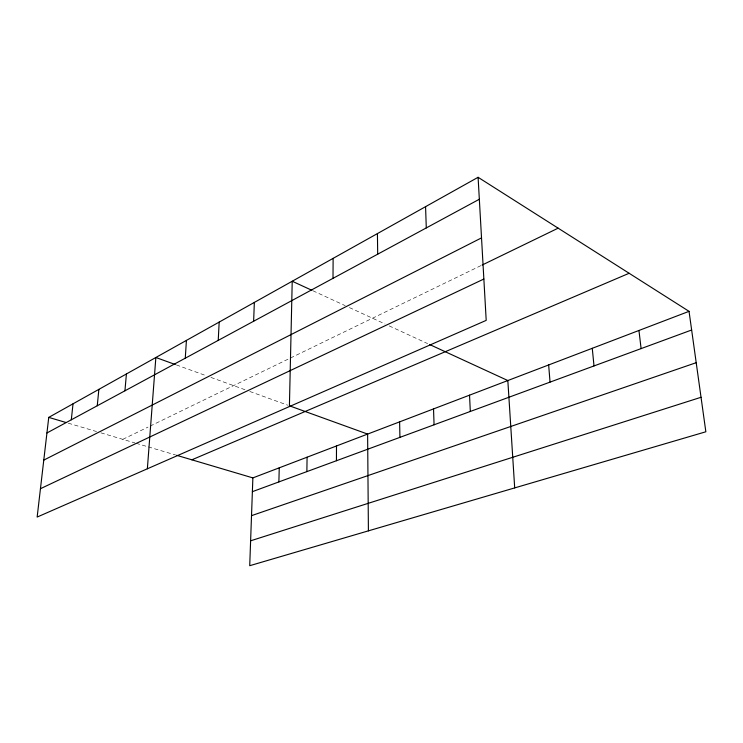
<?xml version="1.0" encoding="UTF-8"?>
<svg xmlns="http://www.w3.org/2000/svg" width="743" height="743" viewBox="0 0 743 743"><rect width="100%" height="100%" fill="white"/><g stroke="black" fill="none" stroke-linecap="round" stroke-linejoin="round"><path stroke-width="0.56" stroke-dasharray="3.71 2.79" d="M122.809 439.336L148.043 427.095M150.105 426.101L481.083 265.548M68.272 423.176L96.553 431.553M100.927 432.853L134.966 442.949M136.071 443.274L147.133 446.552M148.238 446.877L175.58 454.985M176.379 364.924L206.61 375.856M210.919 377.416L245.478 389.908M249.806 391.477L287.755 405.195M312.952 290.782L345.216 305.652M349.414 307.583L385.013 323.976M389.183 325.898L427.643 343.61"/><path stroke-width="1.11" d="M336.44 460.734L336.495 445.958M333.003 278.337L333.124 258.369M306.868 471.619L307.082 457.196M289.399 406.57L292.222 281.244L311.911 290.309M278.885 481.919L279.247 467.821M689.04 311.345L252.871 477.898L249.722 565.702L705.85 431.776L689.04 311.345L478.093 177.298L48.75 417.39L37.15 517.063L486.201 320.372L478.093 177.298M253.632 321.245L254.347 302.42M218.228 340.378L219.176 322.091M185.276 358.191L186.419 340.405M147.355 468.796L155.854 357.494L175.292 364.534M124.935 390.799L126.412 373.961M97.259 405.762L98.865 389.369M71.309 419.786L73.028 403.811M46.939 432.965L479.337 199.245M43.781 460.121L481.529 237.881M482.123 265.047L558.151 228.166M40.447 488.708L483.86 279.034M191.88 459.815L629.135 273.275M252.369 491.671L691.649 330.003M251.515 515.651L696.21 362.686M250.614 540.811L701.039 397.282M48.75 417.39L66.108 422.535M176.667 455.31L252.871 477.898M289.937 405.984L367.618 434.079L368.407 530.855M429.714 344.566L507.831 380.537L514.695 487.9M638.952 330.477L641.098 348.616M592.264 348.3L594.01 365.937M548.659 364.952L550.043 382.125M469.53 395.165L470.319 411.464M433.522 408.91L434.07 424.801M425.572 206.665L426.287 227.925M399.613 421.857L399.929 437.367M377.425 233.599L377.695 254.19"/></g></svg>
